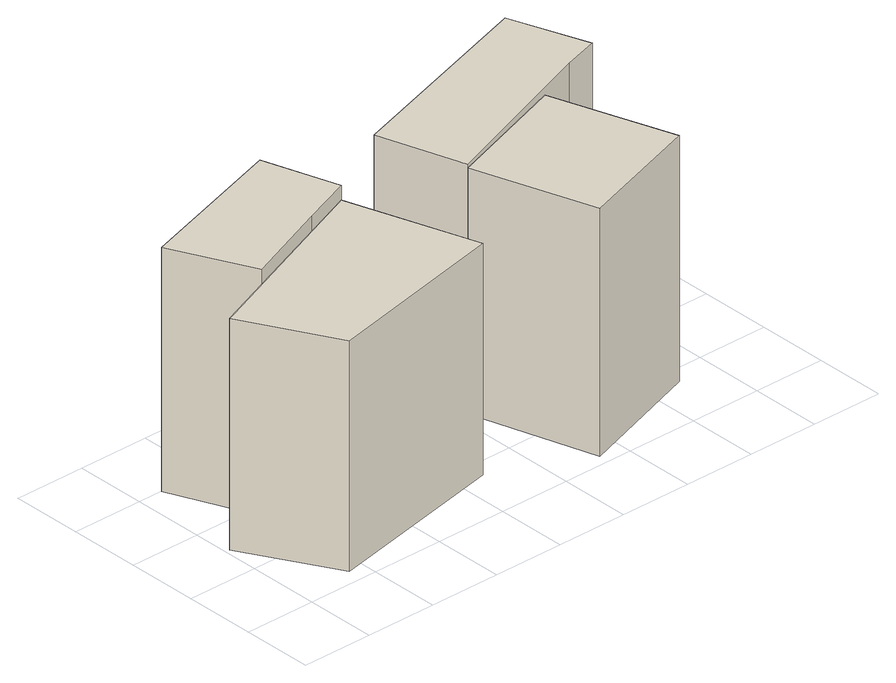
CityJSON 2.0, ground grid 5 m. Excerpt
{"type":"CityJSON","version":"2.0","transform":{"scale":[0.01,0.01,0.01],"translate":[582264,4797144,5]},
"CityObjects":{
"building1":{"type":"Building","children":["building1-1"],"geometry":[{"type":"MultiSurface","lod":"1","boundaries":[[[0,1,2,3]],[[1,4,5,2]],[[4,6,7,5]],[[6,8,9,7]],[[8,0,3,9]],[[8,6,4,1,0]]]}]},
"building1-1":{"type":"BuildingPart","attributes":{"name":"8297073_P","measuredHeight":15.9},"parents":["building1"],"geometry":[{"type":"MultiSurface","lod":"2","boundaries":[[[0,1,2,3]],[[1,4,5,2]],[[4,6,7,5]],[[6,8,9,7]],[[8,0,3,9]],[[8,6,4,1,0]]],"semantics":{"surfaces":[{"type":"WallSurface"},{"type":"RoofSurface"}],"values":[0,0,0,0,0,1]}}]},
"building2":{"type":"Building","children":["building2-1"],"geometry":[{"type":"MultiSurface","lod":"1","boundaries":[[[10,11,12,13]],[[11,14,15,12]],[[14,16,17,15]],[[16,18,2,17]],[[18,10,13,2]],[[18,16,14,11,10]]]}]},
"building2-1":{"type":"BuildingPart","attributes":{"name":"8297456_P","measuredHeight":16.84},"parents":["building2"],"geometry":[{"type":"MultiSurface","lod":"2","boundaries":[[[10,11,12,13]],[[11,14,15,12]],[[14,16,17,15]],[[16,18,2,17]],[[18,10,13,2]],[[18,16,14,11,10]]],"semantics":{"surfaces":[{"type":"WallSurface"},{"type":"RoofSurface"}],"values":[0,0,0,0,0,1]}}]},
"building3":{"type":"Building","children":["building3-1"],"geometry":[{"type":"MultiSurface","lod":"1","boundaries":[[[19,20,21,22]],[[20,23,24,21]],[[23,25,26,24]],[[25,19,22,26]],[[25,23,20,19]]]}]},
"building3-1":{"type":"BuildingPart","attributes":{"name":"8297025_P","measuredHeight":16.89},"parents":["building3"],"geometry":[{"type":"MultiSurface","lod":"2","boundaries":[[[19,20,21,22]],[[20,23,24,21]],[[23,25,26,24]],[[25,19,22,26]],[[25,23,20,19]]],"semantics":{"surfaces":[{"type":"WallSurface"},{"type":"RoofSurface"}],"values":[0,0,0,0,1]}}]},
"building4":{"type":"Building","children":["building4-1"],"geometry":[{"type":"MultiSurface","lod":"1","boundaries":[[[27,28,29,30]],[[28,31,32,29]],[[31,33,34,32]],[[33,35,36,34]],[[35,27,30,36]],[[35,33,31,28,27]]]}]},
"building4-1":{"type":"BuildingPart","attributes":{"name":"8297136_P","measuredHeight":16.96},"parents":["building4"],"geometry":[{"type":"MultiSurface","lod":"2","boundaries":[[[27,28,29,30]],[[28,31,32,29]],[[31,33,34,32]],[[33,35,36,34]],[[35,27,30,36]],[[35,33,31,28,27]]],"semantics":{"surfaces":[{"type":"WallSurface"},{"type":"RoofSurface"}],"values":[0,0,0,0,0,1]}}]}
},
"vertices":[
[417,892,1693],[1385,1276,1693],[1385,1276,114],[417,892,104],[1677,365,1693],[1677,365,106],[371,81,1693],[371,81,115],[19,734,1693],[19,734,109],
[1023,1133,1794],[416,892,1794],[416,892,104],[1023,1133,100],[144,1467,1794],[144,1467,122],[1221,1803,1794],[1221,1803,115],[1385,1276,1794],
[2334,75,1792],[2064,927,1792],[2064,927,105],[2334,75,95],[2941,1226,1792],[2941,1226,110],[3220,367,1792],[3220,367,107],
[3259,1369,1810],[2072,935,1810],[2072,935,105],[3259,1369,112],[1883,1544,1810],[1883,1544,115],[3323,1997,1810],[3323,1997,136],[3513,1446,1810],[3513,1446,114]
]}
